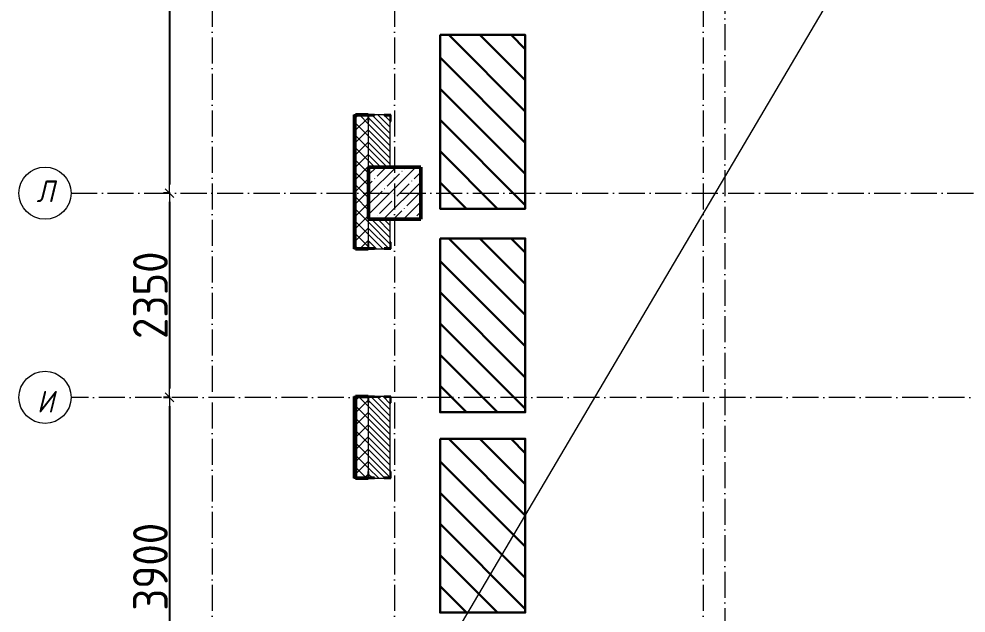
# Model space of a CAD drawing. Header units: millimetres. Extents: x -356862 to 418287, y 0 to 839748.
# Drawn here: x 209156 to 220054, y 472864 to 479702 of the extents above; entities that cross this region are included whole.
import ezdxf

# ---------------------------------------------------------------- set-up
doc = ezdxf.new("R2010")
doc.units = ezdxf.units.MM
doc.linetypes.add('50_200_ШТРИХ_1Т_ш5_п1_п1_', pattern=[700, 500, -100, 0, -100])
for name, color, linetype, lineweight in [('0) строит. леса', 20, 'Continuous', 30), ('A-____-____-DIMS', 7, 'Continuous', 9), ('A-DETL-____-OTLN-4', 7, 'Continuous', 18), ('A-GENM-____-MCUT', 7, 'Continuous', 25), ('A-GENM-____-OTLN-1', 7, 'Continuous', 25), ('A-WALL-____-MCUT-2', 7, 'Continuous', 50), ('A-WALL-____-MCUT-3', 7, 'Continuous', 9), ('A-WALL-____-PATT-1', 7, 'Continuous', 9), ('A-WALL-FNSH-MCUT-1', 7, 'Continuous', 9), ('S-COLS-____-MCUT', 7, 'Continuous', 50), ('S-COLS-____-OTLN', 7, 'Continuous', 9), ('S-GRID-____-IDEN', 7, 'Continuous', 9), ('S-GRID-____-OTLN-1', 7, '50_200_ШТРИХ_1Т_ш5_п1_п1_', 9)]:
    doc.layers.add(name, color=color, linetype=linetype, lineweight=lineweight)
doc.styles.add('ISOCPEUR_I', font='isocpeui.ttf', dxfattribs={"width": 0.9, "height": 2.5})
doc.styles.add('СПДС', font='isocpeur.ttf', dxfattribs={"width": 0.9})
doc.dimstyles.new('Размера А3', dxfattribs={"dimtxt": 200, "dimasz": 100, "dimexe": 70, "dimexo": 100, "dimgap": 20, "dimtad": 1, "dimdec": 0, "dimrnd": 10, "dimzin": 0, "dimdsep": 46, "dimtxsty": 'СПДС', "dimblk": 'ARROWHEAD_6', "dimcen": 1, "dimclrd": 256, "dimclre": 256, "dimclrt": 256, "dimazin": 0, "dimtfac": 1, "dimtdec": 0, "dimtmove": 2, "dimatfit": 3, "dimfxl": 1, "dimtolj": 1, "dimtzin": 0, "dimarcsym": 0})
pattern_1 = [(135, (142429.057, 459015.94), (-35.35534, -35.35534), [])]

# ---------------------------------------------------------------- blocks, each defined once
blk = doc.blocks.new('BSC_Колонна _Прямоугольная - 600х600-V17-АР1_План отверстий 3 этажа в осях 1-64_А-ГГ')
at = {"layer": 'S-COLS-____-OTLN'}
h = blk.add_hatch(dxfattribs=at)
h.set_pattern_fill('FP_53', color=256, style=0, pattern_type=2)
h.set_pattern_definition([(45, (-71050, -18681.04), (-114.04925, 114.04925), []), (45, (-70935.95, -18681.04), (-114.04925, 114.04925), [201.613, -40.323, 3.353, -36.97])])
h.paths.add_polyline_path([(-300, -300), (300, -300), (300, 300), (-300, 300)], flags=0)
at = {"layer": 'S-COLS-____-MCUT'}
for p, q in [((300, 300), (-300, 300)), ((-300, 300), (-300, -300)), ((300, -300), (300, 300)), ((-300, -300), (300, -300))]:
    blk.add_line(p, q, dxfattribs=at)
blk = doc.blocks.new('Фахверк_СКБ_Уголок - 250_3380-27498580-АР1_План отверстий 3 этажа в осях 1-64_А-ГГ')
at = {"layer": 'A-GENM-____-MCUT'}
for p, q in [((200, 181), (125, 181)), ((125, 181), (125, 106)), ((131, 106), (131, 175)), ((131, 175), (200, 175)), ((200, 175), (200, 181)), ((125, 106), (131, 106)), ((131, -6), (125, -6)), ((125, -6), (125, -81)), ((125, -81), (200, -81)), ((131, -75), (131, -6)), ((200, -75), (131, -75)), ((200, -81), (200, -75))]:
    blk.add_line(p, q, dxfattribs=at)
blk = doc.blocks.new('Ось сетки - Круг_Ø6_00__ISO-2_5_0_9K_-25732049-АР1_План отверстий 3 этажа в осях 1-64_А-ГГ')
at = {"layer": 'S-GRID-____-IDEN'}
blk.add_circle((0, 0), 3, dxfattribs=at)
blk = doc.blocks.new('ARROWHEAD_6')
at = {"color": 0, "linetype": 'Continuous'}
for p, q in [((0, 0), (-1, 0)), ((-0.5, -0.5), (0.5, 0.5))]:
    blk.add_line(p, q, dxfattribs=at)
blk = doc.blocks.new('*D2605')
at = {"layer": 'A-____-____-DIMS', "lineweight": -2, "transparency": 16777216}
for p, q in [((210895, 483697), (210819, 483697)), ((210889, 483597), (210889, 477797)), ((210895, 477697), (210819, 477697))]:
    blk.add_line(p, q, dxfattribs=at)
at = {"layer": 'Defpoints', "color": 0, "transparency": 16777216}
for p in [(210995, 483697), (210889, 477697), (210995, 477697)]:
    blk.add_point(p, dxfattribs=at)
at = {"layer": 'A-____-____-DIMS', "lineweight": -2, "transparency": 16777216, "xscale": 100, "yscale": 100, "zscale": 100}
for p, rotation in [((210889, 483697), 90), ((210889, 477697), 270)]:
    blk.add_blockref('ARROWHEAD_6', p, dxfattribs=dict(at, rotation=rotation))
at = {"layer": 'A-____-____-DIMS', "transparency": 16777216, "insert": (210669, 480697), "char_height": 400, "attachment_point": 5, "rotation": 90, "style": 'СПДС'}
blk.add_mtext('\\A1;6000', dxfattribs=at)
blk = doc.blocks.new('*D2606')
at = {"layer": 'A-____-____-DIMS', "lineweight": -2, "transparency": 16777216}
for p, q in [((210895, 477697), (210819, 477697)), ((210889, 477597), (210889, 475447)), ((210895, 475347), (210819, 475347))]:
    blk.add_line(p, q, dxfattribs=at)
at = {"layer": 'Defpoints', "color": 0, "transparency": 16777216}
for p in [(210995, 477697), (210889, 475347), (210995, 475347)]:
    blk.add_point(p, dxfattribs=at)
at = {"layer": 'A-____-____-DIMS', "lineweight": -2, "transparency": 16777216, "xscale": 100, "yscale": 100, "zscale": 100}
for p, rotation in [((210889, 477697), 90), ((210889, 475347), 270)]:
    blk.add_blockref('ARROWHEAD_6', p, dxfattribs=dict(at, rotation=rotation))
at = {"layer": 'A-____-____-DIMS', "transparency": 16777216, "insert": (210669, 476522), "char_height": 400, "attachment_point": 5, "rotation": 90, "style": 'СПДС'}
blk.add_mtext('\\A1;2350', dxfattribs=at)
blk = doc.blocks.new('*D2607')
at = {"layer": 'A-____-____-DIMS', "lineweight": -2, "transparency": 16777216}
for p, q in [((210895, 475347), (210819, 475347)), ((210889, 475247), (210889, 471547)), ((210895, 471447), (210819, 471447))]:
    blk.add_line(p, q, dxfattribs=at)
at = {"layer": 'Defpoints', "color": 0, "transparency": 16777216}
for p in [(210995, 475347), (210889, 471447), (210995, 471447)]:
    blk.add_point(p, dxfattribs=at)
at = {"layer": 'A-____-____-DIMS', "lineweight": -2, "transparency": 16777216, "xscale": 100, "yscale": 100, "zscale": 100}
for p, rotation in [((210889, 475347), 90), ((210889, 471447), 270)]:
    blk.add_blockref('ARROWHEAD_6', p, dxfattribs=dict(at, rotation=rotation))
at = {"layer": 'A-____-____-DIMS', "transparency": 16777216, "insert": (210669, 473397), "char_height": 400, "attachment_point": 5, "rotation": 90, "style": 'СПДС'}
blk.add_mtext('\\A1;3900', dxfattribs=at)

msp = doc.modelspace()

# ---------------------------------------------------------------- hatches: boundary and pattern name
at = {"layer": '0) строит. леса'}
h = msp.add_hatch(dxfattribs=at)
h.set_pattern_fill('ANSI31', color=256, scale=80, angle=-90)
h.set_pattern_definition([(315, (360020.9, 479077.98), (179.60512, 179.60512), [])])
h.paths.add_polyline_path([(214002.3982, 479518.2093), (214002.3982, 477518.2093), (214982.3982, 477518.2093), (214982.3982, 479518.2093)])
h = msp.add_hatch(dxfattribs=at)
h.set_pattern_fill('ANSI31', color=256, scale=80, angle=-90)
h.set_pattern_definition([(315, (360020.9, 476736.02), (179.60512, 179.60512), [])])
h.paths.add_polyline_path([(214002.3982, 477176.2477), (214002.3982, 475176.2477), (214982.3982, 475176.2477), (214982.3982, 477176.2477)])
h = msp.add_hatch(dxfattribs=at)
h.set_pattern_fill('ANSI31', color=256, scale=80, angle=-90)
h.set_pattern_definition([(315, (360020.9, 474429.28), (179.60512, 179.60512), [])])
h.paths.add_polyline_path([(214002.3982, 474869.5043), (214002.3982, 472869.5043), (214982.3982, 472869.5043), (214982.3982, 474869.5043)])
at = {"layer": 'A-WALL-____-PATT-1'}
h = msp.add_hatch(dxfattribs=at)
h.set_pattern_fill('FP_1', color=256, style=0, pattern_type=2)
h.set_pattern_definition([(45, (142429.06, 459015.94), (-70.71068, 70.71068), []), (135, (142429.06, 459015.94), (-70.71068, -70.71068), [])])
h.paths.add_polyline_path([(213029.0567, 471346.983), (213179.0567, 471346.983), (213179.0567, 472641.983), (213173.0567, 472641.983), (213173.0567, 472716.983), (213029.0567, 472716.983)], flags=0)
h.paths.add_polyline_path([(213113.9513, 474416.983), (213173.0567, 474416.983), (213173.0567, 474491.983), (213179.0567, 474491.983), (213179.0567, 475281.983), (213173.0567, 475281.983), (213173.0567, 475356.983), (213029.0567, 475356.983), (213029.0567, 474416.983)], flags=0)
h.paths.add_polyline_path([(213113.9513, 477056.983), (213173.0567, 477056.983), (213173.0567, 477131.983), (213179.0567, 477131.983), (213179.0567, 478521.983), (213173.0567, 478521.983), (213173.0567, 478596.983), (213029.0567, 478596.983), (213029.0567, 477056.983)], flags=0)
h.paths.add_polyline_path([(213113.9513, 480296.983), (213173.0567, 480296.983), (213173.0567, 480371.983), (213179.0567, 480371.983), (213179.0567, 481161.983), (213173.0567, 481161.983), (213173.0567, 481236.983), (213029.0567, 481236.983), (213029.0567, 480296.983)], flags=0)
h.paths.add_polyline_path([(213113.9513, 482936.983), (213173.0567, 482936.983), (213173.0567, 483011.983), (213179.0567, 483011.983), (213179.0567, 484401.983), (213173.0567, 484401.983), (213173.0567, 484476.983), (213029.0567, 484476.983), (213029.0567, 482936.983)], flags=0)
h.paths.add_polyline_path([(213029.0567, 486176.983), (213173.0567, 486176.983), (213173.0567, 486251.983), (213179.0567, 486251.983), (213179.0567, 487041.983), (213173.0567, 487041.983), (213173.0567, 487116.983), (213029.0567, 487116.983)], flags=0)
h.paths.add_polyline_path([(213029.0567, 488816.983), (213173.0567, 488816.983), (213173.0567, 488891.983), (213179.0567, 488891.983), (213179.0567, 490281.983), (213173.0567, 490281.983), (213173.0567, 490356.983), (213029.0567, 490356.983)], flags=0)
h.paths.add_polyline_path([(213029.0567, 492056.983), (213173.0567, 492056.983), (213173.0567, 492131.983), (213179.0567, 492131.983), (213179.0567, 492921.983), (213173.0567, 492921.983), (213173.0567, 492996.983), (213029.0567, 492996.983)], flags=0)
h.paths.add_polyline_path([(213173.0567, 494696.983), (213173.0567, 494771.983), (213179.0567, 494771.983), (213179.0567, 496161.983), (213173.0567, 496161.983), (213173.0567, 496236.983), (213029.0567, 496236.983), (213029.0567, 494696.983), (213113.9513, 494696.983)], flags=0)
h.paths.add_polyline_path([(213173.0567, 497936.983), (213173.0567, 498011.983), (213179.0567, 498011.983), (213179.0567, 498801.983), (213173.0567, 498801.983), (213173.0567, 498876.983), (213029.0567, 498876.983), (213029.0567, 497936.983), (213113.9513, 497936.983)], flags=0)
h.paths.add_polyline_path([(213173.0567, 500576.983), (213173.0567, 500651.983), (213179.0567, 500651.983), (213179.0567, 501946.983), (213029.0567, 501946.983), (213029.0567, 500576.983), (213113.9513, 500576.983)], flags=0)
h = msp.add_hatch(dxfattribs=at)
h.set_pattern_fill('FP_6', color=256, style=0, pattern_type=2)
h.set_pattern_definition(pattern_1)
h.paths.add_polyline_path([(213248.0567, 477996.983), (213429.0567, 477996.983), (213429.0567, 478590.983), (213360.0567, 478590.983), (213360.0567, 478596.983), (213248.0567, 478596.983), (213248.0567, 478590.983), (213179.0567, 478590.983), (213179.0567, 477996.983)], flags=0)
h.paths.add_polyline_path([(213360.0567, 480296.983), (213360.0567, 480302.983), (213429.0567, 480302.983), (213429.0567, 481230.983), (213360.0567, 481230.983), (213360.0567, 481236.983), (213248.0567, 481236.983), (213248.0567, 481230.983), (213179.0567, 481230.983), (213179.0567, 480302.983), (213248.0567, 480302.983), (213248.0567, 480296.983)], flags=0)
h.paths.add_polyline_path([(213360.0567, 482936.983), (213360.0567, 482942.983), (213429.0567, 482942.983), (213429.0567, 483396.983), (213179.0567, 483396.983), (213179.0567, 482942.983), (213248.0567, 482942.983), (213248.0567, 482936.983)], flags=0)
h = msp.add_hatch(dxfattribs=at)
h.set_pattern_fill('FP_6', color=256, style=0, pattern_type=2)
h.set_pattern_definition(pattern_1)
h.paths.add_polyline_path([(213360.0567, 471946.983), (213429.0567, 471946.983), (213429.0567, 472710.983), (213360.0567, 472710.983), (213360.0567, 472716.983), (213248.0567, 472716.983), (213248.0567, 472710.983), (213179.0567, 472710.983), (213179.0567, 471946.983), (213248.0567, 471946.983)], flags=0)
h.paths.add_polyline_path([(213248.0567, 474416.983), (213360.0567, 474416.983), (213360.0567, 474422.983), (213429.0567, 474422.983), (213429.0567, 475350.983), (213360.0567, 475350.983), (213360.0567, 475356.983), (213248.0567, 475356.983), (213248.0567, 475350.983), (213179.0567, 475350.983), (213179.0567, 474422.983), (213248.0567, 474422.983)], flags=0)
h.paths.add_polyline_path([(213248.0567, 477056.983), (213360.0567, 477056.983), (213360.0567, 477062.983), (213429.0567, 477062.983), (213429.0567, 477396.983), (213179.0567, 477396.983), (213179.0567, 477062.983), (213248.0567, 477062.983)], flags=0)

# ---------------------------------------------------------------- linework, layer by layer
at = {"layer": '0) строит. леса'}
for points in [[(214002.3982, 479518.2093), (214002.3982, 477518.2093), (214982.3982, 477518.2093), (214982.3982, 479518.2093)], [(214002.3982, 477176.2477), (214002.3982, 475176.2477), (214982.3982, 475176.2477), (214982.3982, 477176.2477)], [(214002.3982, 474869.5043), (214002.3982, 472869.5043), (214982.3982, 472869.5043), (214982.3982, 474869.5043)]]:
    msp.add_lwpolyline(points, close=True, dxfattribs=at)
at = {"layer": 'A-DETL-____-OTLN-4'}
msp.add_line((213779.0567, 471946.983), (231179.0567, 501446.983), dxfattribs=at)
at = {"layer": 'A-WALL-____-MCUT-2'}
for p, q in [((213017.0567, 478596.983), (213017.0567, 477056.983)), ((213022.0567, 478596.983), (213022.0567, 477056.983)), ((213029.0567, 478596.983), (213029.0567, 478596.983)), ((213173.0567, 478596.983), (213029.0567, 478596.983)), ((213029.0567, 477056.983), (213173.0567, 477056.983)), ((213017.0567, 475356.983), (213017.0567, 474416.983)), ((213022.0567, 475356.983), (213022.0567, 474416.983)), ((213029.0567, 475356.983), (213029.0567, 474416.983)), ((213173.0567, 475356.983), (213029.0567, 475356.983)), ((213029.0567, 474416.983), (213173.0567, 474416.983))]:
    msp.add_line(p, q, dxfattribs=at)
at = {"layer": 'A-WALL-____-MCUT-3'}
for p, q in [((213360.0567, 478596.983), (213248.0567, 478596.983)), ((213179.0567, 477996.983), (213179.0567, 478521.983)), ((213429.0567, 477996.983), (213429.0567, 478521.983)), ((213179.0567, 477131.983), (213179.0567, 477396.983)), ((213429.0567, 477131.983), (213429.0567, 477396.983)), ((213248.0567, 477056.983), (213360.0567, 477056.983)), ((213179.0567, 474491.983), (213179.0567, 475281.983)), ((213360.0567, 475356.983), (213248.0567, 475356.983)), ((213429.0567, 474491.983), (213429.0567, 475281.983)), ((213248.0567, 474416.983), (213360.0567, 474416.983))]:
    msp.add_line(p, q, dxfattribs=at)
at = {"layer": 'A-WALL-FNSH-MCUT-1'}
for p, q in [((213029.0567, 478596.983), (213009.0567, 478596.983)), ((213009.0567, 478596.983), (213009.0567, 477056.983)), ((213029.0567, 477056.983), (213029.0567, 478596.983)), ((213009.0567, 477056.983), (213029.0567, 477056.983)), ((213029.0567, 475356.983), (213009.0567, 475356.983)), ((213009.0567, 475356.983), (213009.0567, 474416.983)), ((213009.0567, 474416.983), (213029.0567, 474416.983))]:
    msp.add_line(p, q, dxfattribs=at)
at = {"layer": 'S-GRID-____-OTLN-1', "color": 251, "ltscale": 0.6, "true_color": 0x636466}
for p, q in [((211379.0567, 508896.9006), (211379.0567, 454533.3346)), ((213479.0567, 508896.9006), (213479.0567, 454705.9298)), ((217029.0567, 508896.9006), (217029.0567, 470346.983)), ((217279.0567, 508628.7042), (217279.0567, 470346.983)), ((209755.8272, 477696.983), (232747.844, 477696.983)), ((246503.4633, 475346.983), (209755.8272, 475346.983))]:
    msp.add_line(p, q, dxfattribs=at)

# ---------------------------------------------------------------- block references
at = {"layer": 'A-GENM-____-OTLN-1'}
for p, rotation in [((213254.0567, 478721.983), 269.9999999999999), ((213354.0567, 476931.983), 89.99999999999991), ((213254.0567, 475481.983), 269.9999999999999), ((213354.0567, 474291.983), 89.99999999999991)]:
    msp.add_blockref('Фахверк_СКБ_Уголок - 250_3380-27498580-АР1_План отверстий 3 этажа в осях 1-64_А-ГГ', p, dxfattribs=dict(at, rotation=rotation))
at = {"layer": 'S-COLS-____-OTLN'}
msp.add_blockref('BSC_Колонна _Прямоугольная - 600х600-V17-АР1_План отверстий 3 этажа в осях 1-64_А-ГГ', (213479.0567, 477696.983), dxfattribs=at)
at = {"layer": 'S-GRID-____-IDEN', "xscale": 99.99999999999993, "yscale": 99.99999999999993, "zscale": 99.99999999999993}
for p, rotation in [((209455.8272, 477696.983), 269.9999999999995), ((209455.8272, 475346.983), 89.99999999999982)]:
    msp.add_blockref('Ось сетки - Круг_Ø6_00__ISO-2_5_0_9K_-25732049-АР1_План отверстий 3 этажа в осях 1-64_А-ГГ', p, dxfattribs=dict(at, rotation=rotation))

# ---------------------------------------------------------------- texts
at = {"layer": 'S-GRID-____-IDEN', "char_height": 250, "width": 223.670812, "attachment_point": 1, "style": 'ISOCPEUR_I'}
for s, insert in [('\\fISOCPEUR|b0|i1|c204|p34|;\\W.9;Л', (209357.8477, 477843.6154)), ('\\fISOCPEUR|b0|i1|c204|p34|;\\W.9;И', (209363.0067, 475423.0588))]:
    msp.add_mtext(s, dxfattribs=dict(at, insert=insert))

# ---------------------------------------------------------------- dimensions: what is measured, and where the dimension line sits
at = {"layer": 'A-____-____-DIMS'}
for base, p1, p2, picture, middle in [((210889.4147, 477696.983), (210995.4807, 483696.983), (210995.4807, 477696.983), '*D2605', (210669.4147, 480696.983)), ((210889.4147, 475346.983), (210995.4807, 477696.983), (210995.4807, 475346.983), '*D2606', (210669.4147, 476521.983)), ((210889.4147, 471446.983), (210995.4807, 475346.983), (210995.4807, 471446.983), '*D2607', (210669.4147, 473396.983))]:
    dim = msp.add_linear_dim(base=base, p1=p1, p2=p2, angle=90, dimstyle='Размера А3', override={"dimtxt": 400}, dxfattribs=at)
    dim.commit()
    dim.dimension.update_dxf_attribs({"geometry": picture, "text_midpoint": middle})

doc.saveas('drawing.dxf')
